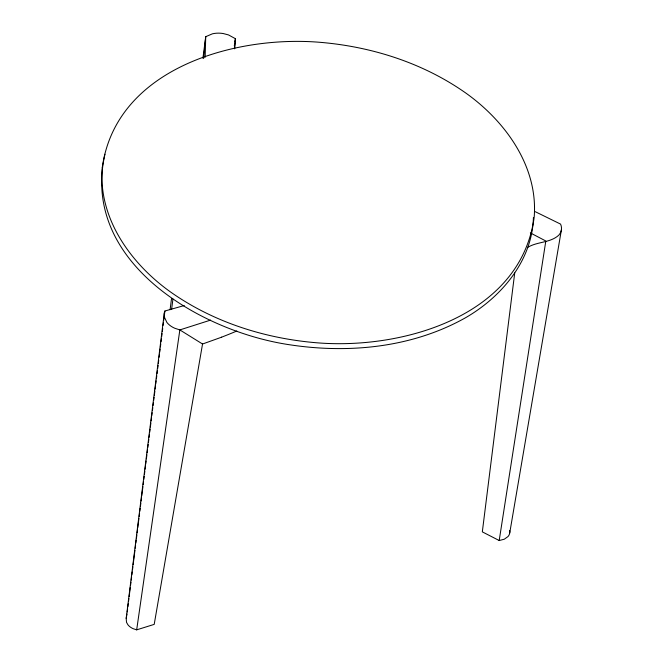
<?xml version="1.0" encoding="UTF-8"?>
<svg xmlns="http://www.w3.org/2000/svg" width="663" height="663" viewBox="0 0 663 663"><rect width="100%" height="100%" fill="white"/><g stroke="black" fill="none" stroke-linecap="round" stroke-linejoin="round"><path stroke-width="0.99" d="M533.417 217.514C532.281 260.642 501.477 297.049 465.459 317.792C412.61 347.495 349.393 353.785 290.162 344.843C199.994 331.732 80.339 261.33 104.945 154.255M234.677 48.855L235.456 38.719L228.503 34.924L223.158 33.523A20.13 13.832 8.4 0 0 212.417 33.821L205.729 36.689L202.919 58.245M203.657 58.327L205.729 36.689L205.149 57.25M184.248 305.544L164.896 311.013L164.316 312.903L126.194 618.364L126.509 622.3L127.926 624.795A13.335 9.166 8.4 0 0 133.188 628.698L136.677 629.85L154.206 624.38L202.538 344.014L221.641 337.177M164.316 312.903L164.258 316.798L166.877 322.425A19.757 13.575 8.4 0 0 174.676 328.218L179.847 329.917L202.538 344.014M234.412 47.852L235.456 38.719L234.959 41.786M126.973 614.004L126.194 618.364M127.23 611.949L127.619 608.874M127.876 606.819L128.257 603.736M128.514 601.681L128.904 598.598M129.161 596.543L130.313 587.302M130.57 585.247L130.959 582.164M131.216 580.108L131.597 577.034M131.862 574.978L132.244 571.896M132.501 569.84L132.89 566.757M133.147 564.702L134.945 550.323M135.202 548.276L135.583 545.193M135.84 543.138L136.23 540.055M136.487 538L136.868 534.917M137.133 532.87L137.514 529.787M137.771 527.731L138.932 518.483M139.189 516.436L139.57 513.353M139.827 511.297L140.216 508.214M140.473 506.159L140.854 503.076M141.111 501.029L141.501 497.946M141.758 495.891L142.918 486.65M143.175 484.595L143.556 481.512M143.813 479.457L144.202 476.374M144.459 474.318L144.841 471.244M145.098 469.189L145.487 466.106M145.744 464.05L146.125 460.967M146.382 458.912L146.896 454.81M147.161 452.754L147.542 449.671M147.799 447.616L148.189 444.533M148.446 442.478L148.827 439.403M149.084 437.348L149.473 434.265M149.73 432.21L150.111 429.127M150.368 427.071L150.882 422.969M151.139 420.914L151.529 417.831M151.786 415.776L152.167 412.693M152.432 410.637L152.813 407.563M153.07 405.507L153.46 402.424M153.717 400.369L154.098 397.286M154.355 395.231L154.869 391.129M155.125 389.073L155.515 385.99M155.772 383.935L156.153 380.852M156.41 378.805L156.799 375.722M157.056 373.667L157.446 370.584M157.703 368.529L158.084 365.446M158.341 363.399L158.73 360.316M159.112 357.233L159.501 354.15M159.758 352.094L160.139 349.011M160.396 346.964L160.786 343.882M161.043 341.826L161.424 338.743M161.681 336.688L162.07 333.605M162.327 331.558L162.717 328.475M163.098 325.392L163.488 322.309M163.744 320.254L164.126 317.179M164.383 315.124L164.896 311.013M514.72 272.949L482.324 531.867L499.198 540.536L504.319 539.193L508.015 536.549A13.608 9.348 8.4 0 0 509.598 530.441M170.076 309.737L171.551 298.449M171.609 309.273L172.96 299.013M136.677 629.85L179.847 329.917L210.594 320.105M499.198 540.536L545.823 240.992L530.35 232.904M234.296 45.863L234.627 43.824M509.714 533.027L561.404 229.862M527.748 247.34C537.337 241.489 550.505 242.965 558.884 235.083A20.163 13.848 8.4 0 0 561.238 226.033L560.591 224.111L535.207 211.663M236.807 331.011A479.233 329.271 8.4 0 1 221.624 337.16M102.259 167.673C98.058 218.102 130.669 263.344 169.952 291.563C213.221 322.259 265.399 338.743 318.033 342.887C403.253 349.525 520.629 315.944 534.163 217.406C538.364 166.968 505.753 121.735 466.47 93.516C423.201 62.819 371.023 46.335 318.397 42.183C233.169 35.553 115.793 69.134 102.259 167.673"/></g></svg>
